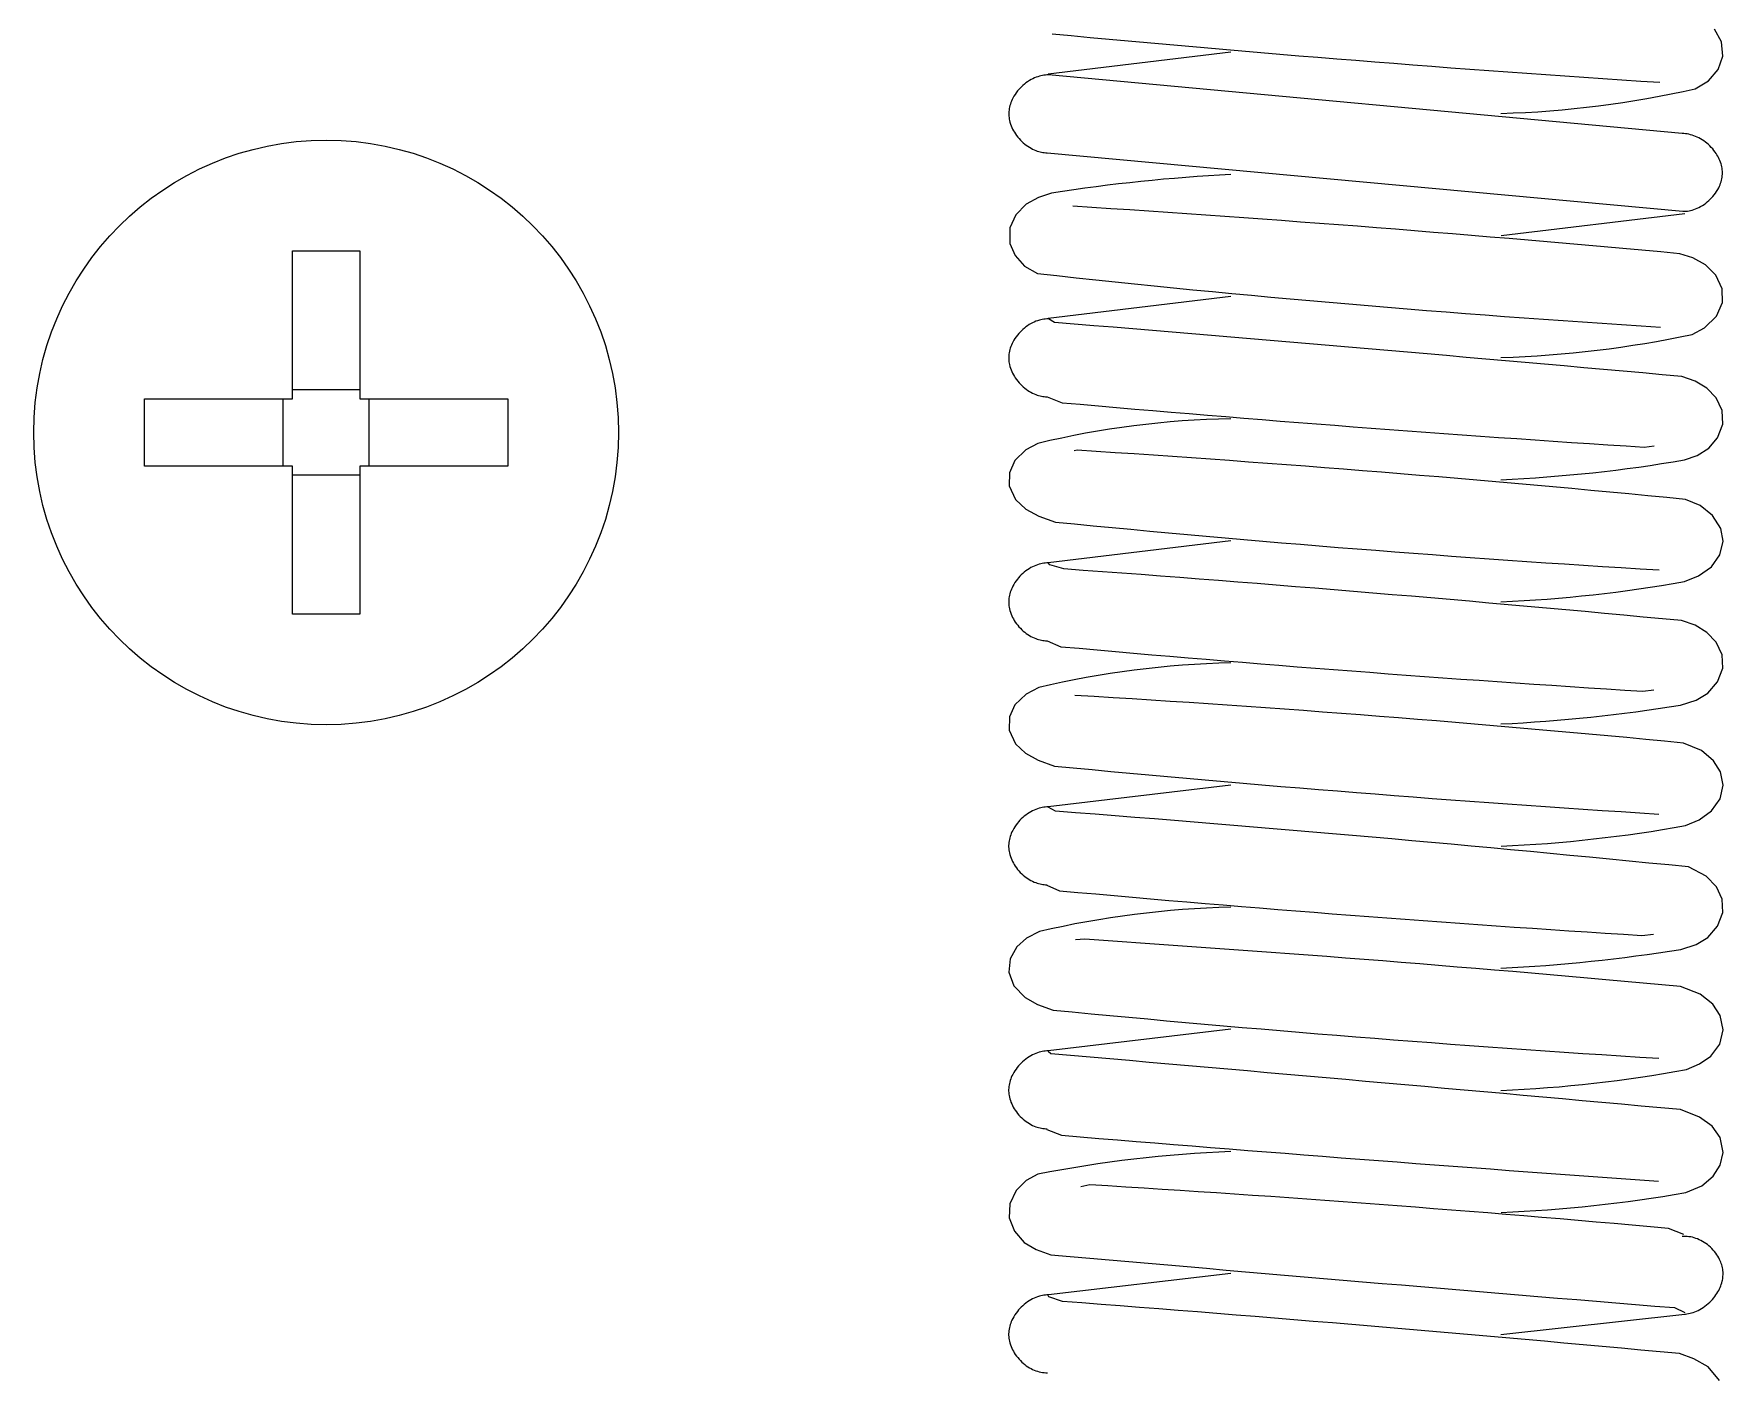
# Model space of a CAD drawing. Extents: x -3 to 396, y 2 to 203.
# Drawn here: x 133.34 to 146.34, y 36.07 to 46.37 of the extents above; entities that cross this region are included whole.
import ezdxf

# ---------------------------------------------------------------- set-up
doc = ezdxf.new("R2010")
doc.units = 0
doc.header["$LTSCALE"] = 10
doc.layers.get('0').update_dxf_attribs({"linetype": 'CONTINUOUS'})

msp = doc.modelspace()

# ---------------------------------------------------------------- linework, layer by layer
at = {"color": 7, "linetype": 'CONTINUOUS'}
for p, q in [((146.327453, 46.313914), (146.275077, 46.409518)), ((146.339349, 46.203123), (146.327453, 46.313914)), ((142.552222, 46.232093), (141.146743, 46.063214)), ((146.303577, 46.099912), (146.339349, 46.203123)), ((141.027249, 46.028799), (141.014871, 46.022374)), ((141.039903, 46.034673), (141.027249, 46.028799)), ((141.052811, 46.039962), (141.039903, 46.034673)), ((141.065951, 46.044633), (141.052811, 46.039962)), ((141.0793, 46.048651), (141.065951, 46.044633)), ((141.090567, 46.051475), (141.0793, 46.048651)), ((141.101948, 46.053799), (141.090567, 46.051475)), ((141.11343, 46.055604), (141.101948, 46.053799)), ((141.124996, 46.056866), (141.11343, 46.055604)), ((141.136632, 46.057563), (141.124996, 46.056866)), ((141.148322, 46.057674), (141.136632, 46.057563)), ((146.025347, 45.60694), (141.148322, 46.057674)), ((146.227241, 46.012923), (146.303577, 46.099912)), ((140.890968, 45.907798), (140.882389, 45.894)), ((140.900321, 45.921316), (140.890968, 45.907798)), ((140.910425, 45.934511), (140.900321, 45.921316)), ((140.919916, 45.945816), (140.910425, 45.934511)), ((140.92995, 45.956801), (140.919916, 45.945816)), ((140.940508, 45.967431), (140.92995, 45.956801)), ((140.95157, 45.97767), (140.940508, 45.967431)), ((140.963327, 45.987657), (140.95157, 45.97767)), ((140.975561, 45.997162), (140.963327, 45.987657)), ((140.988247, 46.006144), (140.975561, 45.997162)), ((141.001359, 46.014563), (140.988247, 46.006144)), ((141.014871, 46.022374), (141.001359, 46.014563)), ((146.124417, 45.950983), (146.227241, 46.012923)), ((140.843769, 45.775625), (140.84322, 45.764021)), ((140.84491, 45.787273), (140.843769, 45.775625)), ((140.846639, 45.798949), (140.84491, 45.787273)), ((140.848949, 45.810635), (140.846639, 45.798949)), ((140.851834, 45.822315), (140.848949, 45.810635)), ((140.855286, 45.83397), (140.851834, 45.822315)), ((140.859298, 45.845583), (140.855286, 45.83397)), ((140.863861, 45.857133), (140.859298, 45.845583)), ((140.868967, 45.868602), (140.863861, 45.857133)), ((140.874606, 45.879968), (140.868967, 45.868602)), ((140.882389, 45.894), (140.874606, 45.879968)), ((140.84322, 45.764021), (140.843266, 45.752475)), ((140.843266, 45.752475), (140.843887, 45.741005)), ((140.843887, 45.741005), (140.845057, 45.729625)), ((140.845057, 45.729625), (140.846753, 45.718348)), ((140.846753, 45.718348), (140.848949, 45.70719)), ((140.848949, 45.70719), (140.852365, 45.693429)), ((140.852365, 45.693429), (140.856483, 45.679898)), ((140.856483, 45.679898), (140.86126, 45.666621)), ((140.86126, 45.666621), (140.866655, 45.653621)), ((140.866655, 45.653621), (140.872628, 45.640918)), ((140.872628, 45.640918), (140.87914, 45.628533)), ((140.87914, 45.628533), (140.886153, 45.616484)), ((140.886153, 45.616484), (140.893631, 45.60479)), ((140.893631, 45.60479), (140.9027, 45.591881)), ((140.9027, 45.591881), (140.91228, 45.579479)), ((140.91228, 45.579479), (140.922322, 45.567606)), ((140.922322, 45.567606), (140.93278, 45.556281)), ((140.93278, 45.556281), (140.943608, 45.545522)), ((140.943608, 45.545522), (140.954764, 45.535345)), ((140.954764, 45.535345), (140.966207, 45.525765)), ((140.966207, 45.525765), (140.977899, 45.516795)), ((140.977899, 45.516795), (140.989801, 45.508445)), ((140.989801, 45.508445), (141.001878, 45.500726)), ((146.038027, 45.606407), (146.025347, 45.60694)), ((146.050805, 45.605242), (146.038027, 45.606407)), ((146.063664, 45.603439), (146.050805, 45.605242)), ((146.076586, 45.600995), (146.063664, 45.603439)), ((146.089549, 45.597907), (146.076586, 45.600995)), ((146.102533, 45.594174), (146.089549, 45.597907)), ((146.115515, 45.589796), (146.102533, 45.594174)), ((146.128468, 45.584774), (146.115515, 45.589796)), ((146.141367, 45.579109), (146.128468, 45.584774)), ((146.154185, 45.572806), (146.141367, 45.579109)), ((146.16689, 45.565867), (146.154185, 45.572806)), ((146.179453, 45.558301), (146.16689, 45.565867)), ((146.191839, 45.550112), (146.179453, 45.558301)), ((146.204014, 45.541312), (146.191839, 45.550112)), ((146.21594, 45.531908), (146.204014, 45.541312)), ((146.22758, 45.521914), (146.21594, 45.531908)), ((146.238893, 45.511342), (146.22758, 45.521914)), ((146.249835, 45.500207), (146.238893, 45.511342)), ((141.001878, 45.500726), (141.014097, 45.493645)), ((141.014097, 45.493645), (141.026425, 45.487211)), ((141.026425, 45.487211), (141.038832, 45.481428)), ((141.038832, 45.481428), (141.051287, 45.476301)), ((141.051287, 45.476301), (141.062205, 45.472355)), ((141.062205, 45.472355), (141.073121, 45.468915)), ((141.073121, 45.468915), (141.084021, 45.465981)), ((141.084021, 45.465981), (141.094886, 45.463552)), ((141.094886, 45.463552), (141.105703, 45.461628)), ((141.105703, 45.461628), (141.116458, 45.460208)), ((141.116458, 45.460208), (141.127136, 45.459289)), ((141.127136, 45.459289), (141.137725, 45.458868)), ((141.137725, 45.458868), (146.031191, 45.008134)), ((146.260362, 45.488525), (146.249835, 45.500207)), ((146.270428, 45.476315), (146.260362, 45.488525)), ((146.279983, 45.463595), (146.270428, 45.476315)), ((146.286961, 45.453467), (146.279983, 45.463595)), ((146.293582, 45.443061), (146.286961, 45.453467)), ((146.299822, 45.432387), (146.293582, 45.443061)), ((146.305653, 45.421458), (146.299822, 45.432387)), ((146.311145, 45.41008), (146.305653, 45.421458)), ((146.316157, 45.398463), (146.311145, 45.41008)), ((146.320661, 45.386623), (146.316157, 45.398463)), ((146.324625, 45.374575), (146.320661, 45.386623)), ((146.328018, 45.362334), (146.324625, 45.374575)), ((146.330538, 45.351257), (146.328018, 45.362334)), ((146.328131, 45.247539), (146.330747, 45.259237)), ((146.332553, 45.340052), (146.330538, 45.351257)), ((146.330747, 45.259237), (146.33278, 45.270931)), ((146.334039, 45.328734), (146.332553, 45.340052)), ((146.33278, 45.270931), (146.334223, 45.282602)), ((146.33497, 45.317315), (146.334039, 45.328734)), ((146.334223, 45.282602), (146.335072, 45.294234)), ((146.335321, 45.30581), (146.33497, 45.317315)), ((146.335072, 45.294234), (146.335321, 45.30581)), ((141.171697, 45.148763), (141.071276, 45.11538)), ((146.252279, 45.11202), (146.262208, 45.123151)), ((146.262208, 45.123151), (146.27157, 45.134594)), ((146.27157, 45.134594), (146.281501, 45.147933)), ((146.281501, 45.147933), (146.290654, 45.161583)), ((146.290654, 45.161583), (146.299009, 45.175498)), ((146.299009, 45.175498), (146.306545, 45.189633)), ((146.306545, 45.189633), (146.31197, 45.201071)), ((146.31197, 45.201071), (146.31685, 45.212601)), ((146.31685, 45.212601), (146.321175, 45.224202)), ((146.321175, 45.224202), (146.324938, 45.235855)), ((146.324938, 45.235855), (146.328131, 45.247539)), ((140.978041, 45.063036), (140.897644, 44.982339)), ((141.071276, 45.11538), (140.978041, 45.063036)), ((144.631292, 44.82201), (146.046414, 44.991549)), ((146.031191, 45.008134), (146.043241, 45.008385)), ((146.043241, 45.008385), (146.055211, 45.009226)), ((146.055211, 45.009226), (146.067084, 45.010634)), ((146.067084, 45.010634), (146.078846, 45.012585)), ((146.078846, 45.012585), (146.090483, 45.015059)), ((146.090483, 45.015059), (146.101981, 45.018033)), ((146.101981, 45.018033), (146.115576, 45.022231)), ((146.115576, 45.022231), (146.128928, 45.027083)), ((146.128928, 45.027083), (146.142017, 45.032552)), ((146.142017, 45.032552), (146.154821, 45.038605)), ((146.154821, 45.038605), (146.16732, 45.045207)), ((146.16732, 45.045207), (146.180932, 45.053213)), ((146.180932, 45.053213), (146.194111, 45.061822)), ((146.194111, 45.061822), (146.20683, 45.07099)), ((146.20683, 45.07099), (146.219066, 45.080674)), ((146.219066, 45.080674), (146.230796, 45.090834)), ((146.230796, 45.090834), (146.241803, 45.101235)), ((146.241803, 45.101235), (146.252279, 45.11202)), ((140.897644, 44.982339), (140.849905, 44.880389)), ((140.849905, 44.880389), (140.85028, 44.761328)), ((140.85028, 44.761328), (140.891758, 44.667511)), ((135.329269, 44.705267), (135.849269, 44.705267)), ((135.329269, 43.566128), (135.329269, 44.705267)), ((135.849269, 44.705267), (135.849269, 43.566128)), ((140.891758, 44.667511), (140.963791, 44.5871)), ((146.107591, 44.651392), (146.00772, 44.681662)), ((146.204911, 44.597535), (146.107591, 44.651392)), ((140.963791, 44.5871), (141.063763, 44.529323)), ((146.284823, 44.516399), (146.204911, 44.597535)), ((146.333893, 44.411276), (146.284823, 44.516399)), ((142.552154, 44.352088), (141.146839, 44.183344)), ((146.336725, 44.306944), (146.333893, 44.411276)), ((146.291002, 44.200443), (146.336725, 44.306944)), ((140.929416, 44.078116), (140.919397, 44.067104)), ((140.939959, 44.088774), (140.929416, 44.078116)), ((140.951005, 44.099043), (140.939959, 44.088774)), ((140.962747, 44.109061), (140.951005, 44.099043)), ((140.974965, 44.118599), (140.962747, 44.109061)), ((140.987634, 44.127616), (140.974965, 44.118599)), ((141.00073, 44.136071), (140.987634, 44.127616)), ((141.014225, 44.143919), (141.00073, 44.136071)), ((141.026588, 44.150379), (141.014225, 44.143919)), ((141.039228, 44.156288), (141.026588, 44.150379)), ((141.052121, 44.161614), (141.039228, 44.156288)), ((141.065246, 44.166323), (141.052121, 44.161614)), ((141.078581, 44.17038), (141.065246, 44.166323)), ((141.089836, 44.173237), (141.078581, 44.17038)), ((141.101205, 44.175596), (141.089836, 44.173237)), ((141.112675, 44.177435), (141.101205, 44.175596)), ((141.124231, 44.178733), (141.112675, 44.177435)), ((141.135856, 44.179467), (141.124231, 44.178733)), ((141.147536, 44.179615), (141.135856, 44.179467)), ((141.194689, 44.152857), (141.147536, 44.179615)), ((146.102346, 44.060562), (146.196828, 44.110155)), ((146.196828, 44.110155), (146.291002, 44.200443)), ((140.854881, 43.955075), (140.851438, 43.943408)), ((140.858883, 43.9667), (140.854881, 43.955075)), ((140.863436, 43.978265), (140.858883, 43.9667)), ((140.868532, 43.989748), (140.863436, 43.978265)), ((140.87416, 44.001131), (140.868532, 43.989748)), ((140.881929, 44.015185), (140.87416, 44.001131)), ((140.890494, 44.029007), (140.881929, 44.015185)), ((140.899832, 44.042551), (140.890494, 44.029007)), ((140.90992, 44.055773), (140.899832, 44.042551)), ((140.919397, 44.067104), (140.90992, 44.055773)), ((140.843405, 43.896681), (140.842864, 43.88507)), ((140.842864, 43.88507), (140.842916, 43.87352)), ((140.842916, 43.87352), (140.843543, 43.862046)), ((140.844539, 43.908337), (140.843405, 43.896681)), ((140.843543, 43.862046), (140.84472, 43.850663)), ((140.84626, 43.920021), (140.844539, 43.908337)), ((140.84472, 43.850663), (140.846421, 43.839385)), ((140.848562, 43.931717), (140.84626, 43.920021)), ((140.846421, 43.839385), (140.848623, 43.828226)), ((140.851438, 43.943408), (140.848562, 43.931717)), ((140.848623, 43.828226), (140.852044, 43.814465)), ((140.852044, 43.814465), (140.856167, 43.800937)), ((140.856167, 43.800937), (140.86095, 43.787665)), ((140.86095, 43.787665), (140.866349, 43.774671)), ((140.866349, 43.774671), (140.872326, 43.761976)), ((140.872326, 43.761976), (140.878842, 43.7496)), ((140.878842, 43.7496), (140.885857, 43.737564)), ((140.885857, 43.737564), (140.893338, 43.725883)), ((140.893338, 43.725883), (140.90241, 43.712991)), ((140.90241, 43.712991), (140.911992, 43.700608)), ((140.911992, 43.700608), (140.922035, 43.688757)), ((140.922035, 43.688757), (140.932494, 43.677456)), ((146.124819, 43.701692), (146.023337, 43.737317)), ((146.216234, 43.646062), (146.124819, 43.701692)), ((134.19013, 43.046128), (134.19013, 43.566128)), ((134.19013, 43.566128), (135.329269, 43.566128)), ((135.259827, 43.046128), (135.259827, 43.566128)), ((135.329269, 43.63557), (135.849269, 43.63557)), ((135.849269, 43.566128), (136.988408, 43.566128)), ((135.91871, 43.566128), (135.91871, 43.046128)), ((136.988408, 43.566128), (136.988408, 43.046128)), ((140.932494, 43.677456), (140.943322, 43.666724)), ((140.943322, 43.666724), (140.954479, 43.656576)), ((140.954479, 43.656576), (140.965922, 43.647027)), ((140.965922, 43.647027), (140.977613, 43.63809)), ((140.977613, 43.63809), (140.989515, 43.629776)), ((140.989515, 43.629776), (141.001591, 43.622095)), ((141.001591, 43.622095), (141.013809, 43.615055)), ((141.013809, 43.615055), (141.026135, 43.608664)), ((141.026135, 43.608664), (141.03854, 43.602926)), ((141.03854, 43.602926), (141.050994, 43.597846)), ((141.050994, 43.597846), (141.061909, 43.593944)), ((141.061909, 43.593944), (141.072824, 43.590549)), ((141.072824, 43.590549), (141.083721, 43.587661)), ((141.083721, 43.587661), (141.094584, 43.585281)), ((141.094584, 43.585281), (141.105399, 43.583408)), ((141.105399, 43.583408), (141.116151, 43.58204)), ((141.116151, 43.58204), (141.126826, 43.581175)), ((141.126826, 43.581175), (141.137412, 43.58081)), ((141.137412, 43.58081), (141.253094, 43.535191)), ((146.286087, 43.572435), (146.216234, 43.646062)), ((146.332366, 43.475081), (146.286087, 43.572435)), ((146.337339, 43.370957), (146.332366, 43.475081)), ((146.296907, 43.265652), (146.337339, 43.370957)), ((140.974686, 43.171266), (140.889824, 43.08972)), ((141.067888, 43.222143), (140.974686, 43.171266)), ((141.3696, 43.169164), (141.345499, 43.164426)), ((145.733708, 43.193014), (145.810329, 43.202265)), ((146.142035, 43.129554), (146.230714, 43.186331)), ((146.230714, 43.186331), (146.296907, 43.265652)), ((135.329269, 43.046128), (134.19013, 43.046128)), ((135.329269, 41.906989), (135.329269, 43.046128)), ((135.849269, 43.046128), (135.849269, 41.906989)), ((136.988408, 43.046128), (135.849269, 43.046128)), ((140.889824, 43.08972), (140.848114, 42.996191)), ((146.043368, 43.094657), (146.142035, 43.129554)), ((135.849269, 42.976686), (135.329269, 42.976686)), ((140.848114, 42.996191), (140.847072, 42.895595)), ((140.847072, 42.895595), (140.895462, 42.789996)), ((140.895462, 42.789996), (140.974555, 42.715678)), ((146.165049, 42.743701), (146.052508, 42.790717)), ((140.974555, 42.715678), (141.073268, 42.661173)), ((141.073268, 42.661173), (141.20278, 42.61659)), ((146.25944, 42.667799), (146.165049, 42.743701)), ((146.322212, 42.568054), (146.25944, 42.667799)), ((146.341179, 42.468298), (146.322212, 42.568054)), ((142.55291, 42.472), (141.146833, 42.303072)), ((146.316639, 42.36467), (146.341179, 42.468298)), ((141.000137, 42.25757), (140.987047, 42.249079)), ((141.013627, 42.265457), (141.000137, 42.25757)), ((141.025987, 42.271952), (141.013627, 42.265457)), ((141.038623, 42.277898), (141.025987, 42.271952)), ((141.051514, 42.283261), (141.038623, 42.277898)), ((141.064637, 42.288008), (141.051514, 42.283261)), ((141.077971, 42.292105), (141.064637, 42.288008)), ((141.089225, 42.294996), (141.077971, 42.292105)), ((141.100595, 42.29739), (141.089225, 42.294996)), ((141.112066, 42.299265), (141.100595, 42.29739)), ((141.123623, 42.300599), (141.112066, 42.299265)), ((141.135251, 42.301371), (141.123623, 42.300599)), ((141.146934, 42.301557), (141.135251, 42.301371)), ((141.158523, 42.288034), (141.146934, 42.301557)), ((141.266511, 42.255488), (141.158523, 42.288034)), ((146.150873, 42.202297), (146.250236, 42.272345)), ((146.250236, 42.272345), (146.316639, 42.36467)), ((140.881414, 42.136356), (140.873653, 42.122279)), ((140.88997, 42.150202), (140.881414, 42.136356)), ((140.8993, 42.163773), (140.88997, 42.150202)), ((140.90938, 42.177022), (140.8993, 42.163773)), ((140.918849, 42.18838), (140.90938, 42.177022)), ((140.928862, 42.199419), (140.918849, 42.18838)), ((140.939398, 42.210106), (140.928862, 42.199419)), ((140.950437, 42.220405), (140.939398, 42.210106)), ((140.962172, 42.230455), (140.950437, 42.220405)), ((140.974384, 42.240027), (140.962172, 42.230455)), ((140.987047, 42.249079), (140.974384, 42.240027)), ((146.042882, 42.158167), (146.150873, 42.202297)), ((140.842954, 42.017721), (140.842419, 42.006103)), ((140.842419, 42.006103), (140.842477, 41.994548)), ((140.844082, 42.029384), (140.842954, 42.017721)), ((140.845797, 42.041076), (140.844082, 42.029384)), ((140.848093, 42.052782), (140.845797, 42.041076)), ((140.850963, 42.064484), (140.848093, 42.052782)), ((140.8544, 42.076163), (140.850963, 42.064484)), ((140.858396, 42.087802), (140.8544, 42.076163)), ((140.862943, 42.099381), (140.858396, 42.087802)), ((140.868032, 42.11088), (140.862943, 42.099381)), ((140.873653, 42.122279), (140.868032, 42.11088)), ((135.849269, 41.906989), (135.329269, 41.906989)), ((140.842477, 41.994548), (140.843109, 41.98307)), ((140.843109, 41.98307), (140.84429, 41.971683)), ((140.84429, 41.971683), (140.845997, 41.960404)), ((140.845997, 41.960404), (140.848204, 41.949244)), ((140.848204, 41.949244), (140.851631, 41.935485)), ((140.851631, 41.935485), (140.855761, 41.921959)), ((140.855761, 41.921959), (140.860549, 41.908691)), ((140.860549, 41.908691), (140.865955, 41.895704)), ((140.865955, 41.895704), (140.871937, 41.883017)), ((140.871937, 41.883017), (140.878458, 41.870651)), ((140.878458, 41.870651), (140.88548, 41.858626)), ((140.88548, 41.858626), (140.892966, 41.846959)), ((140.892966, 41.846959), (140.902044, 41.834084)), ((140.902044, 41.834084), (140.911633, 41.821722)), ((140.911633, 41.821722), (140.921683, 41.809893)), ((140.921683, 41.809893), (140.932149, 41.798617)), ((140.932149, 41.798617), (140.942985, 41.787912)), ((140.942985, 41.787912), (140.954149, 41.777794)), ((140.954149, 41.777794), (140.965601, 41.768277)), ((140.965601, 41.768277), (140.9773, 41.759374)), ((140.9773, 41.759374), (140.989211, 41.751096)), ((140.989211, 41.751096), (141.001297, 41.743454)), ((141.001297, 41.743454), (141.013525, 41.736455)), ((146.12445, 41.821788), (146.021647, 41.857633)), ((146.216549, 41.766031), (146.12445, 41.821788)), ((146.286525, 41.692371), (146.216549, 41.766031)), ((141.013525, 41.736455), (141.025863, 41.730107)), ((141.025863, 41.730107), (141.038279, 41.724416)), ((141.038279, 41.724416), (141.050746, 41.719384)), ((141.050746, 41.719384), (141.061674, 41.715526)), ((141.061674, 41.715526), (141.072601, 41.712176)), ((141.072601, 41.712176), (141.083512, 41.709337)), ((141.083512, 41.709337), (141.094389, 41.707006)), ((141.094389, 41.707006), (141.105219, 41.705184)), ((141.105219, 41.705184), (141.115987, 41.703869)), ((141.115987, 41.703869), (141.12668, 41.703059)), ((141.12668, 41.703059), (141.137285, 41.702751)), ((141.137201, 41.701656), (141.243612, 41.657136)), ((146.332725, 41.595042), (146.286525, 41.692371)), ((146.296966, 41.385582), (146.33758, 41.49091)), ((146.33758, 41.49091), (146.332725, 41.595042)), ((146.222545, 41.299413), (146.296966, 41.385582)), ((140.977395, 41.292272), (140.890181, 41.210198)), ((141.073508, 41.343548), (140.977395, 41.292272)), ((145.723938, 41.314155), (145.807691, 41.323893)), ((146.012687, 41.206634), (146.132444, 41.245323)), ((146.132444, 41.245323), (146.222545, 41.299413)), ((140.847893, 41.116318), (140.84682, 41.015716)), ((140.890181, 41.210198), (140.847893, 41.116318)), ((140.84682, 41.015716), (140.894706, 40.910506)), ((140.894706, 40.910506), (140.972186, 40.836643)), ((140.972186, 40.836643), (141.068164, 40.782542)), ((146.174978, 40.857348), (146.037051, 40.915391)), ((146.26644, 40.77934), (146.174978, 40.857348)), ((141.068164, 40.782542), (141.193681, 40.738258)), ((146.320009, 40.693323), (146.26644, 40.77934)), ((142.55284, 40.591996), (141.146656, 40.423498)), ((146.317605, 40.48603), (146.341397, 40.59136)), ((146.341397, 40.59136), (146.320009, 40.693323)), ((146.251955, 40.393341), (146.317605, 40.48603)), ((140.918393, 40.3096), (140.908923, 40.298214)), ((140.928406, 40.320668), (140.918393, 40.3096)), ((140.938943, 40.331387), (140.928406, 40.320668)), ((140.949985, 40.341718), (140.938943, 40.331387)), ((140.961723, 40.351804), (140.949985, 40.341718)), ((140.973939, 40.361412), (140.961723, 40.351804)), ((140.986608, 40.370503), (140.973939, 40.361412)), ((140.999705, 40.379033), (140.986608, 40.370503)), ((141.013202, 40.386961), (140.999705, 40.379033)), ((141.02557, 40.393494), (141.013202, 40.386961)), ((141.038216, 40.399479), (141.02557, 40.393494)), ((141.051117, 40.404883), (141.038216, 40.399479)), ((141.064252, 40.409673), (141.051117, 40.404883)), ((141.077599, 40.413812), (141.064252, 40.409673)), ((141.088866, 40.41674), (141.077599, 40.413812)), ((141.100249, 40.419172), (141.088866, 40.41674)), ((141.111735, 40.421085), (141.100249, 40.419172)), ((141.123308, 40.422459), (141.111735, 40.421085)), ((141.134954, 40.423271), (141.123308, 40.422459)), ((141.146656, 40.423498), (141.134954, 40.423271)), ((141.203816, 40.390233), (141.146622, 40.422841)), ((146.050808, 40.280065), (146.155398, 40.32389)), ((146.155398, 40.32389), (146.251955, 40.393341)), ((140.850524, 40.185488), (140.847657, 40.173775)), ((140.853958, 40.197181), (140.850524, 40.185488)), ((140.857951, 40.208834), (140.853958, 40.197181)), ((140.862495, 40.220428), (140.857951, 40.208834)), ((140.867582, 40.231944), (140.862495, 40.220428)), ((140.873202, 40.243362), (140.867582, 40.231944)), ((140.88096, 40.257463), (140.873202, 40.243362)), ((140.889515, 40.271335), (140.88096, 40.257463)), ((140.898844, 40.284934), (140.889515, 40.271335)), ((140.908923, 40.298214), (140.898844, 40.284934)), ((140.842529, 40.138685), (140.841997, 40.127061)), ((140.841997, 40.127061), (140.842059, 40.1155)), ((140.842059, 40.1155), (140.842695, 40.104017)), ((140.843653, 40.150356), (140.842529, 40.138685)), ((140.842695, 40.104017), (140.843881, 40.092628)), ((140.845365, 40.162058), (140.843653, 40.150356)), ((140.843881, 40.092628), (140.845592, 40.081346)), ((140.847657, 40.173775), (140.845365, 40.162058)), ((140.845592, 40.081346), (140.847803, 40.070186)), ((140.847803, 40.070186), (140.851237, 40.056428)), ((140.851237, 40.056428), (140.855373, 40.042905)), ((140.855373, 40.042905), (140.860167, 40.029642)), ((140.860167, 40.029642), (140.86558, 40.016661)), ((140.86558, 40.016661), (140.87157, 40.003983)), ((140.87157, 40.003983), (140.878098, 39.991628)), ((140.878098, 39.991628), (140.885128, 39.979616)), ((140.885128, 39.979616), (140.892622, 39.967963)), ((140.892622, 39.967963), (140.901711, 39.955108)), ((140.901711, 39.955108), (140.911311, 39.942767)), ((140.911311, 39.942767), (140.921374, 39.930963)), ((140.921374, 39.930963), (140.931852, 39.919713)), ((140.931852, 39.919713), (140.942702, 39.909038)), ((146.210202, 39.89098), (146.073944, 39.961681)), ((140.942702, 39.909038), (140.953882, 39.898951)), ((140.953882, 39.898951), (140.96535, 39.889468)), ((140.96535, 39.889468), (140.977068, 39.880602)), ((140.977068, 39.880602), (140.988998, 39.872364)), ((140.988998, 39.872364), (141.001106, 39.864764)), ((141.001106, 39.864764), (141.013357, 39.85781)), ((141.013357, 39.85781), (141.02572, 39.851509)), ((141.02572, 39.851509), (141.038164, 39.845867)), ((141.038164, 39.845867), (141.05066, 39.840888)), ((141.05066, 39.840888), (141.061616, 39.837078)), ((141.061616, 39.837078), (141.072573, 39.833778)), ((141.072573, 39.833778), (141.083515, 39.83099)), ((141.083515, 39.83099), (141.094427, 39.828713)), ((141.094427, 39.828713), (141.105293, 39.826947)), ((141.105293, 39.826947), (141.116099, 39.82569)), ((141.116099, 39.82569), (141.126833, 39.824939)), ((141.126833, 39.824939), (141.137481, 39.824692)), ((141.136917, 39.82165), (141.234647, 39.779082)), ((146.289162, 39.808862), (146.210202, 39.89098)), ((146.333033, 39.714878), (146.289162, 39.808862)), ((146.33783, 39.610765), (146.333033, 39.714878)), ((146.297118, 39.505462), (146.33783, 39.610765)), ((140.980323, 39.413179), (140.904157, 39.347352)), ((141.079092, 39.464847), (140.980323, 39.413179)), ((141.427772, 39.404861), (141.357329, 39.40156)), ((145.7141, 39.435318), (145.80503, 39.445481)), ((146.132843, 39.365463), (146.222622, 39.419368)), ((146.222622, 39.419368), (146.297118, 39.505462)), ((140.904157, 39.347352), (140.85258, 39.254676)), ((146.01449, 39.327019), (146.132843, 39.365463)), ((140.85258, 39.254676), (140.843863, 39.152013)), ((140.843863, 39.152013), (140.883056, 39.046349)), ((140.883056, 39.046349), (140.969622, 38.957541)), ((146.164525, 38.983037), (146.011797, 39.042193)), ((140.969622, 38.957541), (141.063103, 38.903848)), ((141.063103, 38.903848), (141.185095, 38.859875)), ((146.260572, 38.905124), (146.164525, 38.983037)), ((146.31767, 38.817884), (146.260572, 38.905124)), ((146.341442, 38.708986), (146.31767, 38.817884)), ((142.552689, 38.711978), (141.147001, 38.54544)), ((146.314519, 38.598698), (146.341442, 38.708986)), ((140.986571, 38.49187), (140.973883, 38.482738)), ((140.999689, 38.500445), (140.986571, 38.49187)), ((141.013211, 38.508418), (140.999689, 38.500445)), ((141.025602, 38.514993), (141.013211, 38.508418)), ((141.038272, 38.521022), (141.025602, 38.514993)), ((141.0512, 38.526471), (141.038272, 38.521022)), ((141.064365, 38.531307), (141.0512, 38.526471)), ((141.077744, 38.535494), (141.064365, 38.531307)), ((141.089039, 38.538463), (141.077744, 38.535494)), ((141.100453, 38.540937), (141.089039, 38.538463)), ((141.111971, 38.542893), (141.100453, 38.540937)), ((141.123578, 38.54431), (141.111971, 38.542893)), ((141.13526, 38.545167), (141.123578, 38.54431)), ((141.147001, 38.54544), (141.13526, 38.545167)), ((141.165696, 38.523655), (141.146452, 38.542432)), ((146.159895, 38.445484), (146.245416, 38.50629)), ((146.245416, 38.50629), (146.314519, 38.598698)), ((140.873037, 38.364352), (140.867414, 38.352914)), ((140.880801, 38.37848), (140.873037, 38.364352)), ((140.889363, 38.392382), (140.880801, 38.37848)), ((140.898699, 38.406012), (140.889363, 38.392382)), ((140.908788, 38.419326), (140.898699, 38.406012)), ((140.918267, 38.430742), (140.908788, 38.419326)), ((140.928291, 38.441844), (140.918267, 38.430742)), ((140.938841, 38.452597), (140.928291, 38.441844)), ((140.949896, 38.462965), (140.938841, 38.452597)), ((140.96165, 38.473089), (140.949896, 38.462965)), ((140.973883, 38.482738), (140.96165, 38.473089)), ((146.058516, 38.401985), (146.159895, 38.445484)), ((140.842354, 38.259544), (140.841824, 38.247913)), ((140.841824, 38.247913), (140.841888, 38.236346)), ((140.841888, 38.236346), (140.842526, 38.224858)), ((140.843478, 38.271225), (140.842354, 38.259544)), ((140.845189, 38.282937), (140.843478, 38.271225)), ((140.847481, 38.294665), (140.845189, 38.282937)), ((140.850348, 38.306392), (140.847481, 38.294665)), ((140.853783, 38.318099), (140.850348, 38.306392)), ((140.857778, 38.329768), (140.853783, 38.318099)), ((140.862325, 38.34138), (140.857778, 38.329768)), ((140.867414, 38.352914), (140.862325, 38.34138)), ((140.842526, 38.224858), (140.843715, 38.213465)), ((140.843715, 38.213465), (140.845429, 38.202182)), ((140.845429, 38.202182), (140.847644, 38.191021)), ((140.847644, 38.191021), (140.851083, 38.177264)), ((140.851083, 38.177264), (140.855225, 38.163744)), ((140.855225, 38.163744), (140.860026, 38.150486)), ((140.860026, 38.150486), (140.865446, 38.137513)), ((140.865446, 38.137513), (140.871445, 38.124845)), ((140.871445, 38.124845), (140.877983, 38.112502)), ((140.877983, 38.112502), (140.885023, 38.100504)), ((140.885023, 38.100504), (140.892529, 38.088867)), ((140.892529, 38.088867), (140.901633, 38.076033)), ((140.901633, 38.076033), (140.911249, 38.063716)), ((140.911249, 38.063716), (140.92133, 38.051938)), ((140.92133, 38.051938), (140.931829, 38.040719)), ((140.931829, 38.040719), (140.942701, 38.030076)), ((140.942701, 38.030076), (140.953906, 38.020024)), ((140.953906, 38.020024), (140.965401, 38.01058)), ((140.965401, 38.01058), (140.977149, 38.001755)), ((140.977149, 38.001755), (140.989112, 37.99356)), ((140.989112, 37.99356), (141.001256, 37.986007)), ((141.001256, 37.986007), (141.013546, 37.979102)), ((141.013546, 37.979102), (141.025952, 37.972854)), ((141.025952, 37.972854), (141.038443, 37.967267)), ((141.038443, 37.967267), (141.05099, 37.962345)), ((146.158446, 38.036668), (146.01269, 38.093911)), ((146.256254, 37.966525), (146.158446, 38.036668)), ((146.3179, 37.879211), (146.256254, 37.966525)), ((141.05099, 37.962345), (141.061993, 37.958588)), ((141.061993, 37.958588), (141.073002, 37.955343)), ((141.073002, 37.955343), (141.083999, 37.952613)), ((141.083999, 37.952613), (141.094969, 37.950395)), ((141.094969, 37.950395), (141.105898, 37.948691)), ((141.105898, 37.948691), (141.116772, 37.947497)), ((141.116772, 37.947497), (141.127577, 37.946812)), ((141.127577, 37.946812), (141.138301, 37.946634)), ((141.136822, 37.941646), (141.248643, 37.896307)), ((146.341483, 37.764269), (146.3179, 37.879211)), ((146.318071, 37.666065), (146.341483, 37.764269)), ((141.066969, 37.596336), (140.977004, 37.547468)), ((146.177103, 37.507685), (146.263531, 37.58061)), ((146.263531, 37.58061), (146.318071, 37.666065)), ((140.900867, 37.471042), (140.850993, 37.369348)), ((140.977004, 37.547468), (140.900867, 37.471042)), ((141.465889, 37.515219), (141.397063, 37.498641)), ((146.053084, 37.455203), (146.177103, 37.507685)), ((140.850993, 37.369348), (140.846106, 37.260154)), ((140.846106, 37.260154), (140.885832, 37.158647)), ((140.885832, 37.158647), (140.962518, 37.072042)), ((140.962518, 37.072042), (141.053592, 37.016181)), ((146.037831, 37.133133), (145.920048, 37.179731)), ((146.038574, 37.118605), (146.025531, 37.118115)), ((146.051689, 37.118425), (146.038574, 37.118605)), ((146.064859, 37.11757), (146.051689, 37.118425)), ((146.078068, 37.116037), (146.064859, 37.11757)), ((146.091296, 37.113823), (146.078068, 37.116037)), ((146.104524, 37.110927), (146.091296, 37.113823)), ((146.117729, 37.107349), (146.104524, 37.110927)), ((146.130888, 37.103089), (146.117729, 37.107349)), ((146.143976, 37.098149), (146.130888, 37.103089)), ((146.156966, 37.092534), (146.143976, 37.098149)), ((146.16983, 37.086246), (146.156966, 37.092534)), ((146.182538, 37.079293), (146.16983, 37.086246)), ((146.195058, 37.071681), (146.182538, 37.079293)), ((146.207357, 37.063419), (146.195058, 37.071681)), ((146.219399, 37.054518), (146.207357, 37.063419)), ((141.053592, 37.016181), (141.166242, 36.976996)), ((146.231146, 37.044989), (146.219399, 37.054518)), ((146.242559, 37.034844), (146.231146, 37.044989)), ((146.253596, 37.0241), (146.242559, 37.034844)), ((146.264214, 37.012771), (146.253596, 37.0241)), ((146.274368, 37.000877), (146.264214, 37.012771)), ((146.28401, 36.988436), (146.274368, 37.000877)), ((146.291987, 36.977119), (146.28401, 36.988436)), ((146.299498, 36.965416), (146.291987, 36.977119)), ((146.306508, 36.953342), (146.299498, 36.965416)), ((146.312979, 36.940917), (146.306508, 36.953342)), ((146.317741, 36.930736), (146.312979, 36.940917)), ((146.322113, 36.920351), (146.317741, 36.930736)), ((142.551753, 36.832056), (141.148047, 36.667381)), ((146.326072, 36.909774), (146.322113, 36.920351)), ((146.329598, 36.899015), (146.326072, 36.909774)), ((146.332668, 36.888086), (146.329598, 36.899015)), ((146.335259, 36.877), (146.332668, 36.888086)), ((146.337346, 36.865768), (146.335259, 36.877)), ((146.338907, 36.854404), (146.337346, 36.865768)), ((146.337472, 36.792154), (146.338808, 36.80201)), ((146.338808, 36.80201), (146.339734, 36.811831)), ((146.339915, 36.842921), (146.338907, 36.854404)), ((146.339734, 36.811831), (146.340247, 36.821609)), ((146.340345, 36.831334), (146.339915, 36.842921)), ((146.340247, 36.821609), (146.340345, 36.831334)), ((141.136255, 36.667066), (141.124524, 36.666168)), ((141.148047, 36.667381), (141.136255, 36.667066)), ((146.278019, 36.656702), (146.285923, 36.667702)), ((146.285923, 36.667702), (146.293332, 36.678889)), ((146.293332, 36.678889), (146.300235, 36.690239)), ((146.300235, 36.690239), (146.306622, 36.701729)), ((146.306622, 36.701729), (146.312484, 36.713335)), ((146.312484, 36.713335), (146.317809, 36.725037)), ((146.317809, 36.725037), (146.32259, 36.736813)), ((146.32259, 36.736813), (146.326819, 36.748642)), ((146.326819, 36.748642), (146.330486, 36.760504)), ((146.330486, 36.760504), (146.333586, 36.77238)), ((146.333586, 36.77238), (146.335731, 36.782274)), ((146.335731, 36.782274), (146.337472, 36.792154)), ((140.909138, 36.540501), (140.899033, 36.527156)), ((140.918635, 36.551946), (140.909138, 36.540501)), ((140.928677, 36.563078), (140.918635, 36.551946)), ((140.939247, 36.573863), (140.928677, 36.563078)), ((140.950325, 36.584265), (140.939247, 36.573863)), ((140.962104, 36.594425), (140.950325, 36.584265)), ((140.974364, 36.604111), (140.962104, 36.594425)), ((140.987082, 36.613282), (140.974364, 36.604111)), ((141.000232, 36.621897), (140.987082, 36.613282)), ((141.013789, 36.629913), (141.000232, 36.621897)), ((141.026214, 36.636527), (141.013789, 36.629913)), ((141.03892, 36.642596), (141.026214, 36.636527)), ((141.051888, 36.648086), (141.03892, 36.642596)), ((141.065094, 36.652965), (141.051888, 36.648086)), ((141.078518, 36.657196), (141.065094, 36.652965)), ((141.089852, 36.660203), (141.078518, 36.657196)), ((141.101308, 36.662715), (141.089852, 36.660203)), ((141.11287, 36.66471), (141.101308, 36.662715)), ((141.124524, 36.666168), (141.11287, 36.66471)), ((141.151389, 36.652792), (141.14656, 36.662302)), ((141.256126, 36.617437), (141.151389, 36.652792)), ((145.965651, 36.569716), (146.046309, 36.531347)), ((146.109439, 36.532625), (146.123028, 36.537452)), ((146.123028, 36.537452), (146.136362, 36.542914)), ((146.136362, 36.542914), (146.149419, 36.548975)), ((146.149419, 36.548975), (146.16218, 36.555602)), ((146.16218, 36.555602), (146.174626, 36.562759)), ((146.174626, 36.562759), (146.188169, 36.571366)), ((146.188169, 36.571366), (146.201268, 36.580553)), ((146.201268, 36.580553), (146.213901, 36.590276)), ((146.213901, 36.590276), (146.226043, 36.600493)), ((146.226043, 36.600493), (146.237673, 36.611162)), ((146.237673, 36.611162), (146.248577, 36.622041)), ((146.248577, 36.622041), (146.258947, 36.633282)), ((146.258947, 36.633282), (146.268767, 36.644847)), ((146.268767, 36.644847), (146.278019, 36.656702)), ((140.847742, 36.415637), (140.845447, 36.403898)), ((140.850613, 36.427375), (140.847742, 36.415637)), ((140.854052, 36.439096), (140.850613, 36.427375)), ((140.858052, 36.45078), (140.854052, 36.439096)), ((140.862604, 36.462407), (140.858052, 36.45078)), ((140.867701, 36.473959), (140.862604, 36.462407)), ((140.873332, 36.485416), (140.867701, 36.473959)), ((140.881107, 36.499569), (140.873332, 36.485416)), ((140.889682, 36.513497), (140.881107, 36.499569)), ((140.899033, 36.527156), (140.889682, 36.513497)), ((144.630204, 36.361907), (146.04685, 36.520251)), ((146.046896, 36.519842), (146.050548, 36.520161)), ((146.050548, 36.520161), (146.062574, 36.521591)), ((146.062574, 36.521591), (146.074489, 36.523574)), ((146.074489, 36.523574), (146.086281, 36.526089)), ((146.086281, 36.526089), (146.097935, 36.529113)), ((146.097935, 36.529113), (146.109439, 36.532625)), ((140.84261, 36.380487), (140.84208, 36.368849)), ((140.84208, 36.368849), (140.842144, 36.357276)), ((140.842144, 36.357276), (140.842784, 36.345784)), ((140.843735, 36.392176), (140.84261, 36.380487)), ((140.842784, 36.345784), (140.843975, 36.334388)), ((140.845447, 36.403898), (140.843735, 36.392176)), ((140.843975, 36.334388), (140.845692, 36.323102)), ((140.845692, 36.323102), (140.847911, 36.311941)), ((140.847911, 36.311941), (140.851355, 36.298184)), ((140.851355, 36.298184), (140.855503, 36.284668)), ((140.855503, 36.284668), (140.860313, 36.271415)), ((140.860313, 36.271415), (140.865742, 36.258449)), ((140.865742, 36.258449), (140.871751, 36.245789)), ((140.871751, 36.245789), (140.878301, 36.233458)), ((140.878301, 36.233458), (140.885355, 36.221472)), ((140.885355, 36.221472), (140.892876, 36.209851)), ((140.892876, 36.209851), (140.901999, 36.197036)), ((140.901999, 36.197036), (140.911637, 36.184742)), ((140.911637, 36.184742), (140.921742, 36.172989)), ((140.921742, 36.172989), (140.932267, 36.161796)), ((140.932267, 36.161796), (140.94317, 36.151183)), ((140.94317, 36.151183), (140.954407, 36.141164)), ((146.11462, 36.176944), (146.004008, 36.215718)), ((146.224537, 36.113461), (146.11462, 36.176944)), ((140.954407, 36.141164), (140.965938, 36.131755)), ((140.965938, 36.131755), (140.977725, 36.122968)), ((140.977725, 36.122968), (140.989732, 36.114814)), ((140.989732, 36.114814), (141.001923, 36.107303)), ((141.001923, 36.107303), (141.014264, 36.100444)), ((141.014264, 36.100444), (141.026726, 36.094244)), ((141.026726, 36.094244), (141.039277, 36.088708)), ((141.039277, 36.088708), (141.05189, 36.08384)), ((141.05189, 36.08384), (141.064537, 36.079643)), ((141.064537, 36.079643), (141.077193, 36.07612)), ((141.077193, 36.07612), (141.089834, 36.07327)), ((141.089834, 36.07327), (141.102439, 36.071093)), ((141.102439, 36.071093), (141.114985, 36.069587)), ((141.114985, 36.069587), (141.127454, 36.068749)), ((141.127454, 36.068749), (141.139826, 36.068575)), ((146.312809, 36.008956), (146.224537, 36.113461))]:
    msp.add_line(p, q, dxfattribs=at)
msp.add_circle((135.589269, 43.306128), 2.25, dxfattribs=at)
for centre, radius, start, end in [((155.964893, 202.036278), 156.362385, 264.57330519, 266.29260469), ((144.414567, 53.468155), 7.709181, 271.6108057, 282.8144274), ((143.293647, 31.418478), 13.893286, 93.0580443, 98.7852839), ((130.938668, -117.771372), 163.150436, 84.70044062, 86.3461763), ((152.10833, 145.082257), 101.157674, 263.73185332, 266.45831625), ((88.085423, -601.248806), 647.583123, 84.867002451, 85.295803564), ((144.352439, 52.329312), 8.451887, 271.8901135, 281.9491427), ((157.452448, 226.149911), 183.331817, 264.9306855, 266.33510206), ((142.688803, 36.446815), 6.966522, 91.1243758, 103.4544351), ((132.443179, -96.448891), 139.903118, 84.41762139, 86.34179764), ((144.107513, 54.414707), 11.484383, 272.6033141, 279.7043425), ((153.172757, 164.088668), 122.06042, 264.37218687, 266.55944414), ((125.800401, -171.209867), 214.024901, 84.57856206, 85.85601553), ((144.148917, 52.821743), 10.830464, 272.5524535, 280.0713155), ((156.237215, 208.082533), 167.099434, 264.85200467, 266.39277955), ((142.710519, 34.394458), 7.139304, 91.2724646, 103.2556019), ((133.6642, -86.878732), 128.391687, 84.46993794, 86.56690495), ((143.972849, 54.043388), 12.997815, 272.8958431, 279.0291522), ((155.025084, 185.454043), 145.37526, 264.54046362, 266.380077), ((125.599779, -164.823042), 205.805671, 84.29060004, 85.65170258), ((144.178919, 50.639183), 10.526884, 272.4631893, 280.2428002), ((155.190308, 192.272912), 153.131083, 264.77107157, 266.4520996), ((142.731551, 32.349534), 7.304677, 91.4096274, 103.0745903), ((129.262212, -143.516257), 183.325219, 84.75783678, 86.19502527), ((143.993895, 51.95102), 12.784687, 272.850837, 279.0936158), ((154.386129, 175.394722), 137.171541, 264.47745534, 266.43027743), ((43.926971, -1085.760875), 1128.481757, 84.809762747, 85.056822052), ((144.207938, 48.463474), 10.230259, 272.3637876, 280.4217526), ((173.739332, 430.383237), 393.829449, 265.26775469, 265.93811339), ((142.952071, 28.019962), 9.760151, 92.3433707, 101.1362479), ((132.020363, -117.6257), 155.428192, 84.86927931, 86.51593168), ((144.141348, 48.524517), 11.233185, 272.5043933, 279.7986614), ((207.968063, 795.691288), 761.649434, 264.968306431, 265.330644639), ((119.843246, -244.7178), 282.148945, 84.67991175, 85.64751713)]:
    msp.add_arc(centre, radius, start, end, dxfattribs=at)

doc.saveas('drawing.dxf')
